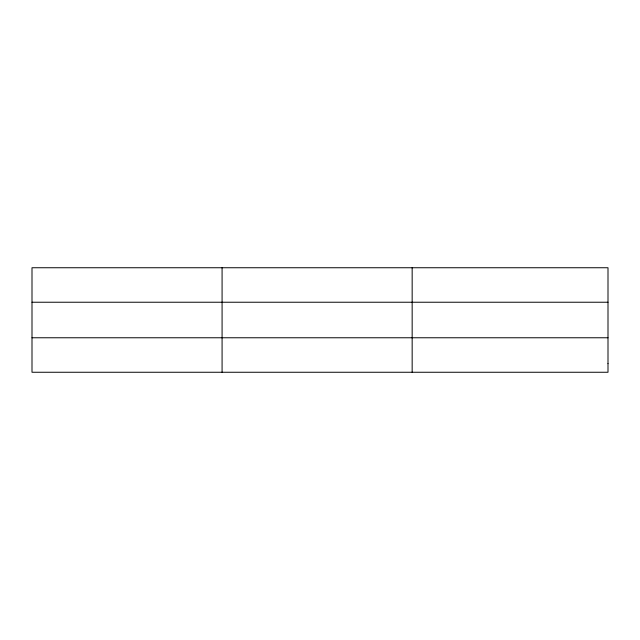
<?xml version="1.0" encoding="UTF-8"?>
<svg xmlns="http://www.w3.org/2000/svg" width="640" height="640" viewBox="0 0 640 640"><rect width="100%" height="100%" fill="white"/><g stroke="black" fill="none" stroke-linecap="round" stroke-linejoin="round"><path stroke-width="0.96" d="M222.08 372.256L222.08 267.744M412.16 372.256L412.16 267.744M32 302.232L608 302.232M32 337.768L608 337.768M608 363.64L608 372.256L32 372.256L32 267.744L608 267.744L608 363.64"/></g></svg>
